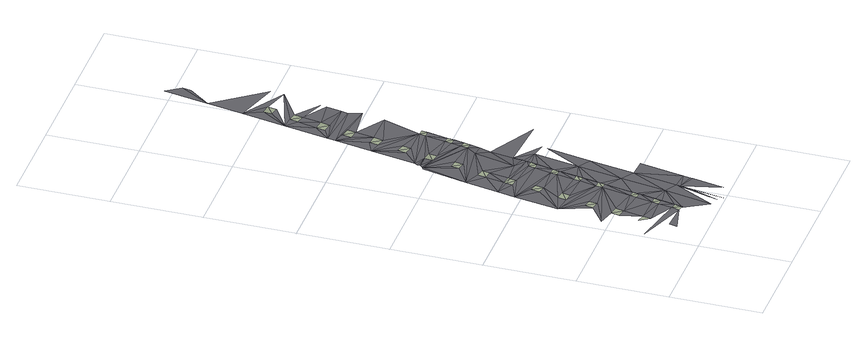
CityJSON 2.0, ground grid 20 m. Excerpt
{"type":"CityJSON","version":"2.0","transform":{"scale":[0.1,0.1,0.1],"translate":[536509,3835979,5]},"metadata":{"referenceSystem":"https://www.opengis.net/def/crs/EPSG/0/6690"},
"CityObjects":{
"road1":{"type":"Road","attributes":{"RoadStructureAttribute.sectionType":"1"},"geometry":[{"type":"MultiSurface","lod":"3","boundaries":[[[0,1,2]],[[3,4,5]],[[6,7,4]],[[8,1,9]],[[10,7,6]],[[6,11,10]],[[10,12,13]],[[4,3,14]],[[4,15,6]],[[14,15,4]],[[16,13,17]],[[3,9,14]],[[18,19,16]],[[9,1,20]],[[21,11,6]],[[9,20,22]],[[18,16,17]],[[15,23,6]],[[20,24,25]],[[14,9,22]],[[22,20,25]],[[19,18,26]],[[12,10,11]],[[13,12,17]],[[17,26,18]],[[22,27,14]],[[22,25,28]],[[26,12,19]],[[29,19,30]],[[31,25,24]],[[15,14,27]],[[29,32,19]],[[27,22,28]],[[6,23,21]],[[15,27,33]],[[31,28,25]],[[27,28,34]],[[19,35,30]],[[33,27,34]],[[17,12,26]],[[12,35,19]],[[36,29,30]],[[37,19,38]],[[15,39,23]],[[31,34,28]],[[24,40,31]],[[15,33,39]],[[12,11,21]],[[33,34,41]],[[30,42,36]],[[21,23,39]],[[39,33,41]],[[38,19,32]],[[30,35,42]],[[21,39,43]],[[39,41,44]],[[45,37,38]],[[41,34,31]],[[43,39,44]],[[44,41,31]],[[36,46,29]],[[47,37,45]],[[48,12,21]],[[49,37,50]],[[31,40,51]],[[35,52,42]],[[45,38,32]],[[51,53,54]],[[21,43,48]],[[55,56,57]],[[32,47,45]],[[43,44,58]],[[36,42,52]],[[52,59,36]],[[49,50,60]],[[48,43,58]],[[50,37,61]],[[54,57,51]],[[62,37,47]],[[56,51,57]],[[59,46,36]],[[35,12,63]],[[44,31,64]],[[12,48,63]],[[51,65,31]],[[63,48,58]],[[32,29,46]],[[62,47,32]],[[66,67,56]],[[58,44,64]],[[63,58,68]],[[60,50,61]],[[65,64,31]],[[61,69,60]],[[37,70,61]],[[71,51,56]],[[35,72,52]],[[72,63,68]],[[35,63,72]],[[67,73,56]],[[68,58,64]],[[73,71,56]],[[72,68,74]],[[71,65,51]],[[59,52,75]],[[52,72,75]],[[75,72,74]],[[76,74,68]],[[64,76,68]],[[32,46,62]],[[37,62,70]],[[75,74,77]],[[78,46,59]],[[78,75,77]],[[59,75,78]],[[76,77,74]],[[69,61,79]],[[78,77,80]],[[62,46,78]],[[76,80,77]],[[79,81,69]],[[82,78,80]],[[62,78,82]],[[61,70,79]],[[71,83,65]],[[70,62,82]],[[80,84,82]],[[76,84,80]],[[82,85,70]],[[64,65,86]],[[82,84,87]],[[79,70,85]],[[85,82,87]],[[76,64,86]],[[76,88,84]],[[79,85,89]],[[85,87,90]],[[89,85,90]],[[79,89,81]],[[90,91,89]],[[91,81,89]],[[88,90,87]],[[88,91,90]],[[87,84,88]],[[86,92,76]]],"semantics":{"surfaces":[{"type":"TrafficArea","function":"2000"},{"type":"AuxiliaryTrafficArea","function":"5000"},{"type":"AuxiliaryTrafficArea","function":"2000"},{"type":"TrafficArea","function":"1010"},{"type":"TrafficArea","function":"1000"}],"values":[0,1,0,0,1,1,0,0,0,0,0,0,0,1,0,1,1,0,2,0,2,0,0,0,1,0,2,0,0,3,1,0,2,0,1,3,2,0,2,0,0,1,0,0,3,3,0,0,2,1,1,2,0,0,1,2,0,3,2,3,0,0,0,0,3,0,1,4,0,4,1,2,0,0,0,2,0,4,0,4,0,1,3,1,3,2,0,0,3,3,2,1,3,1,0,3,0,2,0,3,3,3,2,3,1,1,2,3,3,0,0,2,0,2,0,3,0,2,1,3,0,2,1,0,3,0,2,3,0,3,2,1,2,3,3,1,2,2,0,2,2,3,3,3,3]}}]},
"road2":{"type":"Road","attributes":{"RoadStructureAttribute.sectionType":"4"},"geometry":[{"type":"MultiSurface","lod":"3","boundaries":[[[60,93,49]],[[94,49,95]],[[49,93,95]],[[93,60,69]],[[69,96,93]],[[95,97,94]],[[96,98,93]],[[93,98,95]],[[99,100,94]],[[101,97,95]],[[81,96,69]],[[95,98,101]],[[99,94,102]],[[103,94,97]],[[98,96,104]],[[102,94,105]],[[101,98,104]],[[106,99,102]],[[103,97,101]],[[104,96,81]],[[106,102,105]],[[107,99,106]],[[94,108,105]],[[104,103,101]],[[105,107,106]],[[109,110,111]],[[111,112,113]],[[109,114,110]],[[109,115,114]],[[116,117,104]],[[104,81,116]],[[111,113,109]],[[81,91,118]],[[116,81,118]],[[108,94,103]],[[105,108,107]],[[118,117,116]],[[112,119,113]],[[120,109,113]],[[112,99,108]],[[108,119,112]],[[88,117,118]],[[99,107,108]],[[113,121,120]],[[118,91,88]],[[104,117,122]],[[123,115,124]],[[109,125,115]],[[103,104,122]],[[113,119,121]],[[124,115,126]],[[88,127,117]],[[128,123,124]],[[129,120,121]],[[128,124,126]],[[119,130,121]],[[125,109,120]],[[131,108,103]],[[132,123,128]],[[103,122,131]],[[126,132,128]],[[115,133,126]],[[131,122,134]],[[135,122,117]],[[131,136,108]],[[134,137,131]],[[138,123,139]],[[137,136,131]],[[119,108,136]],[[121,130,129]],[[136,140,119]],[[141,123,138]],[[133,123,132]],[[126,133,132]],[[130,119,140]],[[136,137,142]],[[142,140,136]],[[125,120,129]],[[138,139,143]],[[140,144,130]],[[142,145,140]],[[115,125,133]],[[139,123,133]],[[146,141,138]],[[129,130,144]],[[143,146,138]],[[144,140,145]],[[139,133,143]],[[145,147,144]],[[129,144,148]],[[141,146,149]],[[148,144,147]],[[125,129,148]],[[150,141,149]],[[147,151,148]],[[152,141,150]],[[149,146,153]],[[148,154,125]],[[150,149,153]],[[143,155,146]],[[154,148,151]],[[133,125,154]],[[153,152,150]],[[151,156,154]],[[133,154,157]],[[158,141,152]],[[143,133,155]],[[153,146,155]],[[158,152,153]]],"semantics":{"surfaces":[{"type":"TrafficArea","function":"2000"},{"type":"AuxiliaryTrafficArea","function":"5000"},{"type":"AuxiliaryTrafficArea","function":"2000"},{"type":"TrafficArea","function":"1020"}],"values":[0,0,0,1,1,0,0,0,0,1,0,1,0,0,0,0,0,0,0,0,1,0,0,0,1,0,0,0,0,0,0,0,2,2,0,0,2,0,1,0,0,3,0,1,3,0,0,0,0,0,0,3,0,0,1,0,0,0,0,0,1,0,2,3,0,2,0,2,1,0,1,0,0,0,0,2,2,0,1,0,2,0,0,0,1,1,2,0,2,1,0,2,0,0,2,0,0,0,1,0,2,1,1,2,1,0,0,0,0]}}]},
"road3":{"type":"Road","attributes":{"RoadStructureAttribute.sectionType":"1"},"geometry":[{"type":"MultiSurface","lod":"3","boundaries":[[[159,160,141]],[[161,160,162]],[[163,160,161]],[[162,160,164]],[[161,162,164]],[[164,165,161]],[[159,166,160]],[[163,161,167]],[[161,165,167]],[[167,168,163]],[[164,160,166]],[[167,165,169]],[[159,141,158]],[[170,171,163]],[[168,167,169]],[[169,172,168]],[[165,164,166]],[[170,163,173]],[[165,174,169]],[[166,174,165]],[[175,163,168]],[[173,163,176]],[[169,177,172]],[[172,175,168]],[[178,170,173]],[[178,171,170]],[[173,176,178]],[[178,175,171]],[[179,180,171]],[[181,182,180]],[[181,180,183]]],"semantics":{"surfaces":[{"type":"TrafficArea","function":"2000"},{"type":"AuxiliaryTrafficArea","function":"5000"}],"values":[0,0,0,0,1,1,0,0,0,0,0,0,0,0,1,1,0,0,0,0,0,0,0,0,1,0,1,0,0,0,0]}}]}
},
"vertices":[
[56,64,11],[118,79,11],[60,82,11],[69,124,11],[72,142,11],[54,146,11],[80,185,11],[61,189,11],[10,120,11],[121,95,11],[65,208,11],[83,204,11],[150,254,11],[28,218,11],[127,126,11],[130,141,11],[72,250,11],[90,246,11],[75,268,11],[46,316,11],[131,76,11],[139,191,11],[134,92,11],[136,176,11],[131,76,9],[134,92,9],[93,265,11],[140,123,11],[140,123,9],[88,330,11],[84,311,11],[180,128,10],[114,368,11],[143,139,11],[143,139,9],[153,268,11],[106,326,11],[64,415,11],[96,372,11],[150,173,11],[160,24,10],[150,173,9],[102,308,11],[152,188,11],[152,188,9],[100,391,11],[170,357,11],[118,387,11],[164,251,11],[71,453,11],[105,433,11],[207,113,10],[160,304,11],[179,17,10],[200,81,10],[188,6,10],[206,104,10],[203,94,10],[164,251,9],[162,318,11],[107,446,11],[123,430,11],[172,372,11],[167,266,11],[197,227,10],[224,209,10],[228,18,9],[241,88,9],[167,266,9],[126,443,11],[179,407,12],[245,109,9],[173,302,11],[242,94,9],[173,302,9],[176,316,11],[214,325,10],[176,316,9],[183,355,11],[182,422,12],[183,355,9],[197,430,12],[186,370,11],[263,207,9],[186,370,9],[192,405,12],[241,308,10],[192,405,10],[231,424,10],[195,420,12],[195,420,10],[197,430,10],[259,406,10],
[109,452,11],[85,526,11],[117,493,10],[127,448,11],[121,512,10],[135,490,10],[109,627,13],[104,624,13],[139,508,10],[129,555,12],[193,541,12],[172,450,12],[147,551,12],[133,573,12],[151,570,12],[207,561,13],[145,634,12],[118,637,12],[116,633,13],[112,629,13],[141,616,13],[118,640,12],[120,647,12],[199,441,12],[203,462,10],[199,441,10],[210,576,13],[163,630,13],[160,612,13],[212,513,10],[138,746,13],[151,675,13],[225,657,13],[171,671,13],[261,418,10],[155,695,13],[217,613,13],[214,598,13],[217,537,12],[175,691,13],[228,671,13],[217,537,10],[318,454,10],[221,558,13],[221,558,11],[167,759,13],[163,739,13],[224,573,13],[153,827,13],[224,573,11],[183,735,13],[228,595,13],[228,595,11],[187,755,13],[230,610,11],[230,610,13],[174,800,13],[178,820,13],[239,655,11],[198,816,13],[194,796,13],[239,655,13],[257,755,13],[241,669,11],[241,669,13],[266,805,14],
[257,833,14],[156,844,13],[187,879,13],[183,859,13],[174,942,14],[203,855,13],[207,875,14],[260,847,14],[196,921,14],[200,940,14],[215,917,14],[212,1000,13],[193,1040,13],[219,936,14],[208,981,14],[267,882,14],[285,979,14],[227,977,14],[269,896,14],[231,997,14],[290,1010,13],[208,1119,13],[247,1185,14],[225,1217,14],[243,1166,14]
]}
